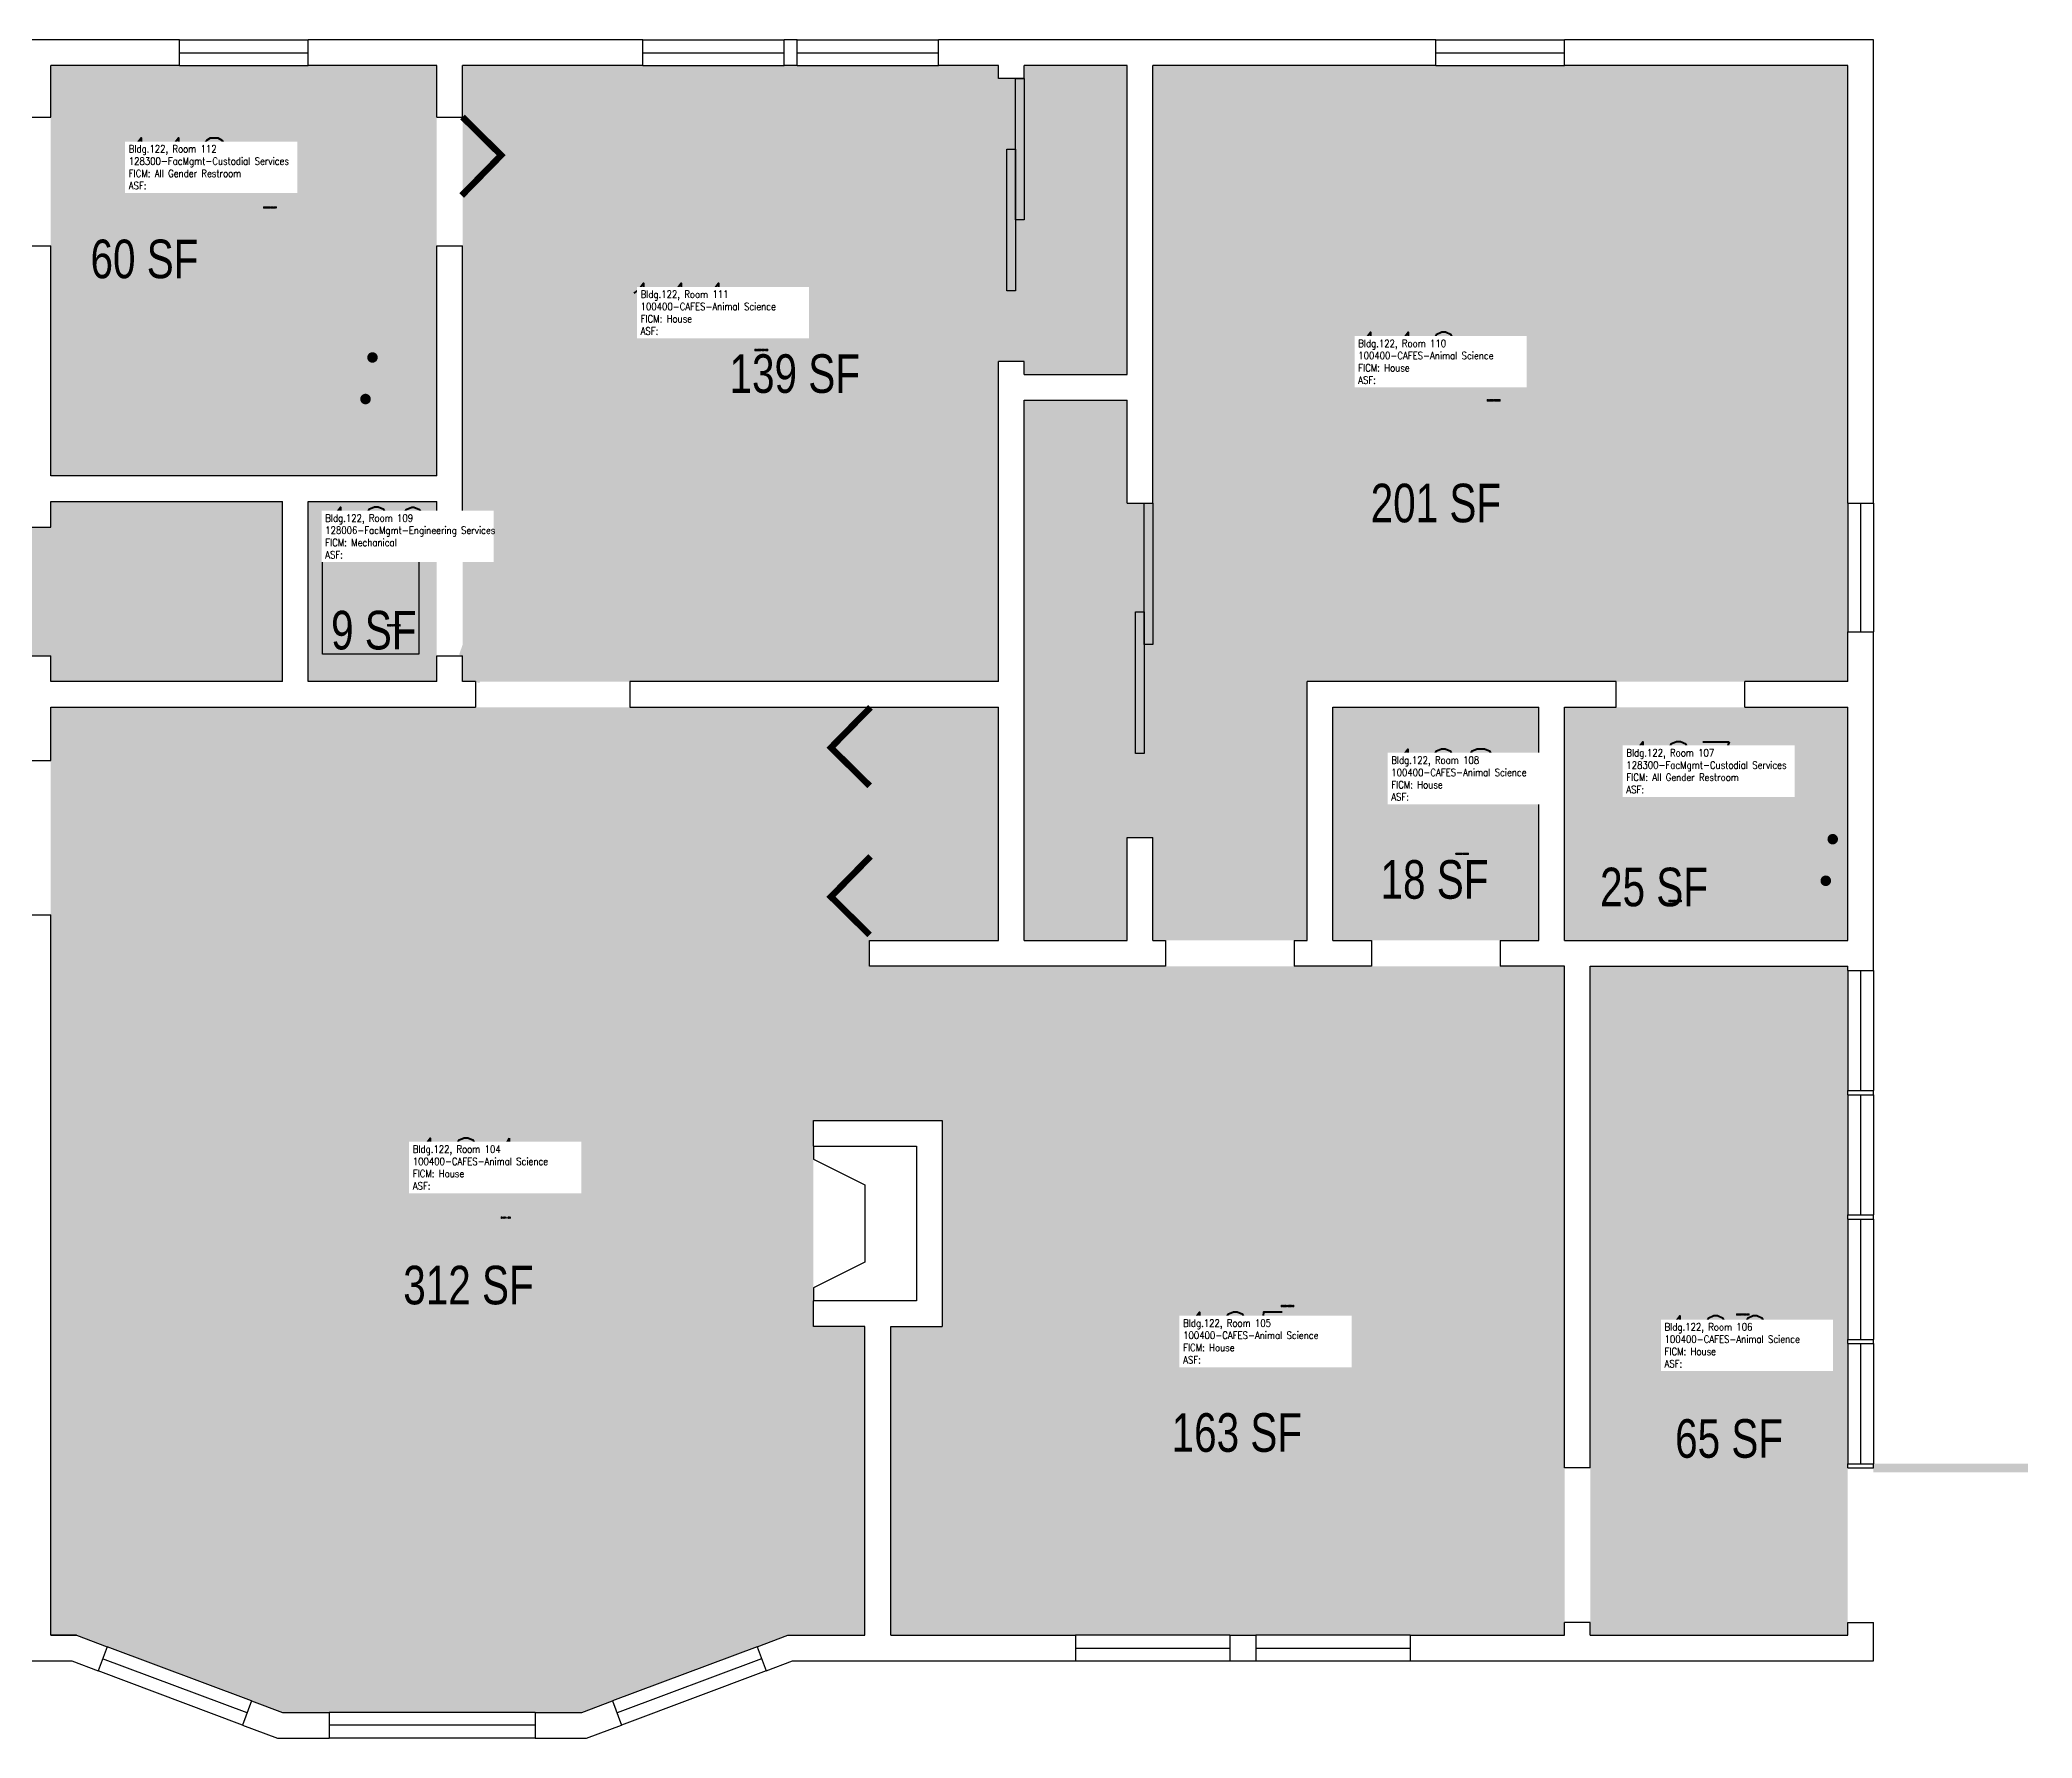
# Model space of a CAD drawing. Header units: inches. Extents: x -96 to 625, y -18 to 378.
# Drawn here: x 160.6 to 625, y -18 to 378 of the extents above; entities that cross this region are included whole.
import ezdxf
from ezdxf.enums import TextEntityAlignment as Align

# ---------------------------------------------------------------- set-up
doc = ezdxf.new("R2010")
doc.units = ezdxf.units.IN
doc.header["$LTSCALE"] = 10
doc.header["$MEASUREMENT"] = 0
doc.layers.get('0').update_dxf_attribs({"linetype": 'CONTINUOUS'})
for name, color, linetype in [('A-DOOR', 2, 'CONTINUOUS'), ('A-FLOR', 3, 'CONTINUOUS'), ('A-GLAZ', 1, 'CONTINUOUS'), ('A-GLAZ-SILL', 2, 'CONTINUOUS'), ('A-IDEN-ICON', 4, 'CONTINUOUS'), ('A-IDEN-RNUM', 7, 'CONTINUOUS'), ('A-IDEN-SNUM', 4, 'CONTINUOUS'), ('A-IDEN-VNUM', 4, 'CONTINUOUS'), ('A-WALL', 5, 'CONTINUOUS'), ('AREA-TEXT', 3, 'CONTINUOUS'), ('Rooms-Category-Color', 7, 'CONTINUOUS'), ('Rooms-College-Color', 7, 'CONTINUOUS'), ('Rooms-Department-Color', 7, 'CONTINUOUS'), ('Rooms-Division-Color', 7, 'CONTINUOUS'), ('Rooms-Information', 7, 'CONTINUOUS')]:
    doc.layers.add(name, color=color, linetype=linetype)
doc.styles.add('AREA', font='arial.ttf', dxfattribs={"width": 0.75, "height": 24})
doc.styles.add('ROOMSNUMBER', font='txt.shx', dxfattribs={"height": 0.03})
doc.styles.add('ROOMVNUMBER', font='simplex.shx', dxfattribs={"width": 0.85})

# ---------------------------------------------------------------- blocks, each defined once
blk = doc.blocks.new('CPBATH')
at = {"color": 0, "linetype": 'ByBlock', "const_width": 0.0127}
for points in [[(0.0571, 0.0168, 0.861492), (-0.0551, 0, 1)], [(0.0571, 0.0168, 0.729002), (-0.0084, -0.0042, 1)], [(-0.0551, 0, 0.726902), (0.0487, -0.0337, 1)], [(-0.0084, -0.0042, 0.609468), (0.0487, -0.0337, 1)]]:
    blk.add_lwpolyline(points, format="xyb", dxfattribs=at)
at = {"color": 0, "linetype": 'ByBlock', "const_width": 0.00637}
for points in [[(0.0544, 0.0152, 1), (0.0599, 0.0184, 1)], [(0.0459, -0.0353, 1), (0.0515, -0.0321, 1)]]:
    blk.add_lwpolyline(points, format="xyb", close=True, dxfattribs=at)

msp = doc.modelspace()

# ---------------------------------------------------------------- hatches: boundary and pattern name
at = {"layer": 'Rooms-Category-Color', "true_color": 0x728ef3}
for points in [[(157.09, 228.36), (157.09, 234.36), (163.09, 234.36), (163.09, 228.36), (217.09, 228.36), (217.09, 270.36), (163.09, 270.36), (163.09, 264.36), (157.09, 264.36), (157.09, 372), (6, 372), (6, 256.24), (33.88, 228.36)], [(259.09, 228.36), (259.09, 372), (384, 372), (384, 369), (390, 369), (390, 372), (414, 372), (414, 300), (390, 300), (390, 303), (384, 303), (384, 228.36)], [(582, 228.36), (456, 228.36), (456, 168), (420, 168), (420, 192), (414, 192), (414, 168), (390, 168), (390, 294), (414, 294), (414, 270), (420, 270), (420, 372), (582, 372)], [(384, 222.36), (163.09, 222.36), (163.09, 6), (169.09, 6), (217.09, -12), (286.91, -12), (334.91, 6), (352.91, 6), (352.91, 78), (340.91, 78), (340.91, 126), (370.91, 126), (370.91, 162), (354, 162), (354, 168), (384, 168)], [(462, 222.36), (510, 222.36), (510, 168), (462, 168)], [(358.91, 78), (358.91, 6), (516, 6), (516, 162), (370.91, 162), (370.91, 78)], [(582, 162), (522, 162), (522, 6), (582, 6)]]:
    msp.add_hatch(color=171, dxfattribs=at).paths.add_polyline_path(points)
at = {"layer": 'Rooms-Category-Color', "true_color": 0xadadad}
for points in [[(253.09, 276.36), (163.09, 276.36), (163.09, 372), (253.09, 372)], [(223.09, 270.36), (253.09, 270.36), (253.09, 228.36), (223.09, 228.36)], [(516, 222.36), (582, 222.36), (582, 168), (516, 168)]]:
    msp.add_hatch(color=253, dxfattribs=at).paths.add_polyline_path(points)
at = {"layer": 'Rooms-College-Color', "true_color": 0xadadad}
for points in [[(157.09, 228.36), (157.09, 234.36), (163.09, 234.36), (163.09, 228.36), (217.09, 228.36), (217.09, 270.36), (163.09, 270.36), (163.09, 264.36), (157.09, 264.36), (157.09, 372), (6, 372), (6, 256.24), (33.88, 228.36)], [(253.09, 276.36), (163.09, 276.36), (163.09, 372), (253.09, 372)], [(259.09, 228.36), (259.09, 372), (384, 372), (384, 369), (390, 369), (390, 372), (414, 372), (414, 300), (390, 300), (390, 303), (384, 303), (384, 228.36)], [(582, 228.36), (456, 228.36), (456, 168), (420, 168), (420, 192), (414, 192), (414, 168), (390, 168), (390, 294), (414, 294), (414, 270), (420, 270), (420, 372), (582, 372)], [(223.09, 270.36), (253.09, 270.36), (253.09, 228.36), (223.09, 228.36)], [(384, 222.36), (163.09, 222.36), (163.09, 6), (169.09, 6), (217.09, -12), (286.91, -12), (334.91, 6), (352.91, 6), (352.91, 78), (340.91, 78), (340.91, 126), (370.91, 126), (370.91, 162), (354, 162), (354, 168), (384, 168)], [(462, 222.36), (510, 222.36), (510, 168), (462, 168)], [(516, 222.36), (582, 222.36), (582, 168), (516, 168)], [(358.91, 78), (358.91, 6), (516, 6), (516, 162), (370.91, 162), (370.91, 78)], [(582, 162), (522, 162), (522, 6), (582, 6)]]:
    msp.add_hatch(color=253, dxfattribs=at).paths.add_polyline_path(points)
at = {"layer": 'Rooms-Department-Color', "true_color": 0xe3c5e1}
for points in [[(157.09, 228.36), (157.09, 234.36), (163.09, 234.36), (163.09, 228.36), (217.09, 228.36), (217.09, 270.36), (163.09, 270.36), (163.09, 264.36), (157.09, 264.36), (157.09, 372), (6, 372), (6, 256.24), (33.88, 228.36)], [(259.09, 228.36), (259.09, 372), (384, 372), (384, 369), (390, 369), (390, 372), (414, 372), (414, 300), (390, 300), (390, 303), (384, 303), (384, 228.36)], [(582, 228.36), (456, 228.36), (456, 168), (420, 168), (420, 192), (414, 192), (414, 168), (390, 168), (390, 294), (414, 294), (414, 270), (420, 270), (420, 372), (582, 372)], [(384, 222.36), (163.09, 222.36), (163.09, 6), (169.09, 6), (217.09, -12), (286.91, -12), (334.91, 6), (352.91, 6), (352.91, 78), (340.91, 78), (340.91, 126), (370.91, 126), (370.91, 162), (354, 162), (354, 168), (384, 168)], [(462, 222.36), (510, 222.36), (510, 168), (462, 168)], [(358.91, 78), (358.91, 6), (516, 6), (516, 162), (370.91, 162), (370.91, 78)], [(582, 162), (522, 162), (522, 6), (582, 6)]]:
    msp.add_hatch(color=254, dxfattribs=at).paths.add_polyline_path(points)
at = {"layer": 'Rooms-Department-Color', "true_color": 0xacacac}
for points in [[(253.09, 276.36), (163.09, 276.36), (163.09, 372), (253.09, 372)], [(223.09, 270.36), (253.09, 270.36), (253.09, 228.36), (223.09, 228.36)], [(516, 222.36), (582, 222.36), (582, 168), (516, 168)]]:
    msp.add_hatch(color=253, dxfattribs=at).paths.add_polyline_path(points)
at = {"layer": 'Rooms-Division-Color', "true_color": 0xe3c5e1}
for points in [[(157.09, 228.36), (157.09, 234.36), (163.09, 234.36), (163.09, 228.36), (217.09, 228.36), (217.09, 270.36), (163.09, 270.36), (163.09, 264.36), (157.09, 264.36), (157.09, 372), (6, 372), (6, 256.24), (33.88, 228.36)], [(259.09, 228.36), (259.09, 372), (384, 372), (384, 369), (390, 369), (390, 372), (414, 372), (414, 300), (390, 300), (390, 303), (384, 303), (384, 228.36)], [(582, 228.36), (456, 228.36), (456, 168), (420, 168), (420, 192), (414, 192), (414, 168), (390, 168), (390, 294), (414, 294), (414, 270), (420, 270), (420, 372), (582, 372)], [(384, 222.36), (163.09, 222.36), (163.09, 6), (169.09, 6), (217.09, -12), (286.91, -12), (334.91, 6), (352.91, 6), (352.91, 78), (340.91, 78), (340.91, 126), (370.91, 126), (370.91, 162), (354, 162), (354, 168), (384, 168)], [(462, 222.36), (510, 222.36), (510, 168), (462, 168)], [(358.91, 78), (358.91, 6), (516, 6), (516, 162), (370.91, 162), (370.91, 78)], [(582, 162), (522, 162), (522, 6), (582, 6)]]:
    msp.add_hatch(color=254, dxfattribs=at).paths.add_polyline_path(points)
at = {"layer": 'Rooms-Division-Color', "true_color": 0xadadad}
for points in [[(253.09, 276.36), (163.09, 276.36), (163.09, 372), (253.09, 372)], [(223.09, 270.36), (253.09, 270.36), (253.09, 228.36), (223.09, 228.36)], [(516, 222.36), (582, 222.36), (582, 168), (516, 168)]]:
    msp.add_hatch(color=253, dxfattribs=at).paths.add_polyline_path(points)

# ---------------------------------------------------------------- linework, layer by layer
at = {"layer": 'A-DOOR'}
for points in [[(390, 369), (390, 336), (388, 336), (388, 369)], [(388, 352.5), (388, 319.5), (386, 319.5), (386, 352.5)], [(420, 270), (420, 237), (418, 237), (418, 270)], [(418, 244.61), (418, 211.61), (416, 211.61), (416, 244.61)]]:
    msp.add_lwpolyline(points, close=True, dxfattribs=at)
for points in [[(259.09, 234.36, 1.67, 1.67, 0), (269.04, 262.67, 0, 0, 0.084739), (259.09, 264.36, 0, 0, 0.084739)], [(262.09, 228.36, 2, 2, 0), (274.85, 262.03, 0, 0, -0.311682), (298.09, 228.36, 0, 0, -0.311682)], [(528, 222.36, 1.67, 1.67, 0), (528, 192.36, 0, 0, 0.414214), (558, 222.36, 0, 0, -1)], [(453, 168, 1.67, 1.67, 0), (453, 198, 0, 0, 0.414214), (423, 168, 0, 0, -1)], [(501, 162, 1.67, 1.67, 0), (501, 132, 0, 0, -0.414214), (471, 162, 0, 0, 1)], [(516, 9, 2, 2, 0), (480, 9, 0, 0, -0.414214), (516, 45, 0, 0, 1)], [(588, 45, 2, 2, 0), (624, 45, 0, 0, -0.414214), (588, 9, 0, 0, 1)]]:
    msp.add_lwpolyline(points, format="xyseb", dxfattribs=at)
at = {"layer": 'A-FLOR'}
msp.add_lwpolyline([(226.45, 263.64), (248.91, 263.64), (248.91, 234.78), (226.45, 234.78)], close=True, dxfattribs=at)
msp.add_lwpolyline([(340.91, 120), (340.91, 117), (352.91, 111), (352.91, 93), (340.91, 87), (340.91, 84)], dxfattribs=at)
at = {"layer": 'A-GLAZ'}
for p, q in [((193.09, 375), (223.09, 375)), ((301.09, 375), (334.09, 375)), ((337.09, 375), (370.09, 375)), ((486, 375), (516, 375)), ((585, 270), (585, 240)), ((585, 160.99), (585, 132.99)), ((585, 131.99), (585, 103.99)), ((585, 102.99), (585, 74.99)), ((585, 73.99), (585, 45.99)), ((208.89, -12.13), (175.18, 0.51)), ((328.82, 0.51), (295.11, -12.13)), ((402, 3), (438, 3)), ((444, 3), (480, 3)), ((276, -15), (228, -15))]:
    msp.add_line(p, q, dxfattribs=at)
at = {"layer": 'A-GLAZ-SILL'}
for p, q in [((193.09, 378), (223.09, 378)), ((301.09, 378), (334.09, 378)), ((337.09, 378), (370.09, 378)), ((486, 378), (516, 378)), ((193.09, 372), (223.09, 372)), ((301.09, 372), (334.09, 372)), ((337.09, 372), (370.09, 372)), ((486, 372), (516, 372)), ((582, 270), (582, 240)), ((588, 270), (588, 240)), ((582, 160.99), (582, 132.99)), ((588, 160.99), (588, 132.99)), ((582, 131.99), (582, 103.99)), ((588, 131.99), (588, 103.99)), ((582, 102.99), (582, 74.99)), ((588, 102.99), (588, 74.99)), ((582, 73.99), (582, 45.99)), ((588, 73.99), (588, 45.99)), ((438, 6), (402, 6)), ((480, 6), (444, 6)), ((209.94, -9.32), (176.23, 3.32)), ((327.77, 3.32), (294.06, -9.32)), ((402, 0), (438, 0)), ((444, 0), (480, 0)), ((207.84, -14.94), (174.13, -2.3)), ((329.87, -2.3), (296.16, -14.94)), ((276, -12), (228, -12)), ((276, -18), (228, -18))]:
    msp.add_line(p, q, dxfattribs=at)
at = {"layer": 'A-GLAZ-SILL', "const_width": 1.5}
for points in [[(258.89, 341.69), (268.1, 351.1), (259.09, 360)], [(354.2, 222.36), (344.98, 212.96), (354, 204.06)], [(354.2, 187.59), (344.98, 178.19), (354, 169.29)]]:
    msp.add_lwpolyline(points, dxfattribs=at)
at = {"layer": 'A-WALL'}
for p, q in [((193.09, 378), (0, 378)), ((193.09, 372), (193.09, 378)), ((223.09, 372), (223.09, 378)), ((301.09, 378), (223.09, 378)), ((301.09, 372), (301.09, 378)), ((334.09, 372), (334.09, 378)), ((337.09, 378), (334.09, 378)), ((337.09, 372), (337.09, 378)), ((370.09, 372), (370.09, 378)), ((486, 378), (370.09, 378)), ((486, 372), (486, 378)), ((588, 378), (516, 378)), ((516, 372), (516, 378)), ((588, 270), (588, 378)), ((163.09, 360), (163.09, 372)), ((193.09, 372), (163.09, 372)), ((253.09, 372), (223.09, 372)), ((253.09, 360), (253.09, 372)), ((259.09, 360), (259.09, 372)), ((301.09, 372), (259.09, 372)), ((337.09, 372), (334.09, 372)), ((384, 372), (370.09, 372)), ((384, 369), (384, 372)), ((414, 372), (390, 372)), ((390, 369), (390, 372)), ((414, 300), (414, 372)), ((420, 270), (420, 372)), ((486, 372), (420, 372)), ((582, 372), (516, 372)), ((582, 270), (582, 372)), ((390, 369), (384, 369)), ((157.09, 360), (163.09, 360)), ((253.09, 360), (259.09, 360)), ((157.09, 330), (163.09, 330)), ((163.09, 276.36), (163.09, 330)), ((253.09, 330), (259.09, 330)), ((253.09, 276.36), (253.09, 330)), ((259.09, 264.36), (259.09, 330)), ((384, 228.36), (384, 303)), ((390, 303), (384, 303)), ((390, 300), (390, 303)), ((390, 300), (414, 300)), ((390, 168), (390, 294)), ((390, 294), (414, 294)), ((414, 270), (414, 294)), ((253.09, 276.36), (163.09, 276.36)), ((163.09, 270.36), (217.09, 270.36)), ((163.09, 264.36), (163.09, 270.36)), ((217.09, 228.36), (217.09, 270.36)), ((223.09, 228.36), (223.09, 270.36)), ((223.09, 270.36), (253.09, 270.36)), ((253.09, 264.36), (253.09, 270.36)), ((414, 270), (420, 270)), ((582, 270), (588, 270)), ((157.09, 264.36), (163.09, 264.36)), ((253.09, 264.36), (259.09, 264.36)), ((582, 228.36), (582, 240)), ((582, 240), (588, 240)), ((588, 160.99), (588, 240)), ((157.09, 234.36), (163.09, 234.36)), ((163.09, 228.36), (163.09, 234.36)), ((253.09, 228.36), (253.09, 234.36)), ((253.09, 234.36), (259.09, 234.36)), ((259.09, 228.36), (259.09, 234.36)), ((217.09, 228.36), (163.09, 228.36)), ((253.09, 228.36), (223.09, 228.36)), ((262.09, 228.36), (259.09, 228.36)), ((262.09, 228.36), (262.09, 222.36)), ((384, 228.36), (298.09, 228.36)), ((298.09, 228.36), (298.09, 222.36)), ((456, 168), (456, 228.36)), ((528, 228.36), (456, 228.36)), ((528, 222.36), (528, 228.36)), ((582, 228.36), (558, 228.36)), ((558, 222.36), (558, 228.36)), ((163.09, 222.36), (262.09, 222.36)), ((163.09, 210), (163.09, 222.36)), ((298.09, 222.36), (384, 222.36)), ((384, 168), (384, 222.36)), ((462, 168), (462, 222.36)), ((462, 222.36), (510, 222.36)), ((510, 168), (510, 222.36)), ((516, 168), (516, 222.36)), ((516, 222.36), (528, 222.36)), ((558, 222.36), (582, 222.36)), ((582, 168), (582, 222.36)), ((157.09, 210), (163.09, 210)), ((414, 168), (414, 192)), ((414, 192), (420, 192)), ((420, 168), (420, 192)), ((157.09, 174), (163.09, 174)), ((163.09, 114), (163.09, 174)), ((354, 168), (384, 168)), ((390, 168), (414, 168)), ((420, 168), (423, 168)), ((423, 168), (423, 162)), ((453, 168), (453, 162)), ((453, 168), (456, 168)), ((462, 168), (471, 168)), ((471, 168), (471, 162)), ((501, 168), (501, 162)), ((501, 168), (510, 168)), ((516, 168), (582, 168)), ((423, 162), (354, 162)), ((471, 162), (453, 162)), ((516, 162), (501, 162)), ((516, 45), (516, 162)), ((522, 162), (582, 162)), ((522, 45), (522, 162)), ((582, 160.99), (582, 162)), ((582, 160.99), (588, 160.99)), ((582, 132.99), (588, 132.99)), ((582, 131.99), (582, 132.99)), ((582, 131.99), (588, 131.99)), ((588, 131.99), (588, 132.99)), ((340.91, 126), (370.91, 126)), ((340.91, 120), (340.91, 126)), ((370.91, 126), (370.91, 78)), ((340.91, 120), (364.91, 120)), ((364.91, 120), (364.91, 84)), ((163.09, 6), (163.09, 114)), ((582, 103.99), (588, 103.99)), ((582, 102.99), (582, 103.99)), ((582, 102.99), (588, 102.99)), ((588, 102.99), (588, 103.99)), ((364.91, 84), (340.91, 84)), ((340.91, 78), (340.91, 84)), ((352.91, 78), (340.91, 78)), ((352.91, 6), (352.91, 78)), ((358.91, 6), (358.91, 78)), ((358.91, 78), (370.91, 78)), ((582, 74.99), (588, 74.99)), ((582, 73.99), (582, 74.99)), ((588, 73.99), (588, 74.99)), ((582, 73.99), (588, 73.99)), ((522, 45), (516, 45)), ((582, 45), (582, 45.99)), ((582, 45.99), (588, 45.99)), ((582, 45), (588, 45)), ((588, 45), (588, 45.99)), ((169.09, 6), (163.09, 6)), ((163.09, 6), (169.09, 6)), ((169.09, 6), (176.23, 3.32)), ((327.77, 3.32), (334.91, 6)), ((334.91, 6), (352.91, 6)), ((358.91, 6), (402, 6)), ((402, 6), (402, 0)), ((438, 6), (438, 0)), ((438, 6), (444, 6)), ((444, 6), (444, 0)), ((480, 6), (480, 0)), ((480, 6), (516, 6)), ((516, 6), (516, 9)), ((522, 9), (516, 9)), ((522, 6), (522, 9)), ((522, 6), (582, 6)), ((582, 6), (582, 9)), ((582, 9), (588, 9)), ((588, 0), (588, 9)), ((0, 0), (168, 0)), ((176.23, 3.32), (174.13, -2.3)), ((327.77, 3.32), (329.87, -2.3)), ((336, 0), (402, 0)), ((438, 0), (444, 0)), ((480, 0), (588, 0)), ((209.94, -9.32), (207.84, -14.94)), ((209.94, -9.32), (217.09, -12)), ((217.09, -12), (228, -12)), ((228, -12), (228, -18)), ((276, -12), (276, -18)), ((276, -12), (286.91, -12)), ((286.91, -12), (294.06, -9.32)), ((294.06, -9.32), (296.16, -14.94))]:
    msp.add_line(p, q, dxfattribs=at)
for points in [[(354, 162), (354, 168)], [(168, 0), (174.13, -2.3)], [(329.87, -2.3), (336, 0)], [(207.84, -14.94), (216, -18), (228, -18)], [(276, -18), (288, -18), (296.16, -14.94)]]:
    msp.add_lwpolyline(points, dxfattribs=at)

# ---------------------------------------------------------------- block references
at = {"layer": 'A-IDEN-ICON', "xscale": 192, "yscale": 192, "zscale": 192, "rotation": 8.337633264175721e-10}
for p in [(227.13, 300.71), (567.54, 188.39)]:
    msp.add_blockref('CPBATH', p, dxfattribs=at)

# ---------------------------------------------------------------- texts
at = {"layer": 'A-IDEN-RNUM', "style": 'ROOMSNUMBER'}
for s, p in [('0112-00', (212.66, 338.74)), ('0111-00', (327.21, 305.5)), ('0110-00', (497.93, 293.76)), ('0109-00', (241.53, 241.31)), ('0108-00', (490.55, 188.01)), ('0107-00', (540.23, 177.03)), ('0104-00', (268.04, 103.2)), ('0105-00', (449.87, 82.58)), ('0106-00', (556.03, 80.62))]:
    msp.add_text(s, height=0.36, dxfattribs=at).set_placement(p)
at = {"layer": 'A-IDEN-SNUM', "style": 'ROOMSNUMBER'}
for s, p in [('1220011200', (212.66, 338.74)), ('1220011100', (327.21, 305.5)), ('1220011000', (497.93, 293.76)), ('1220010900', (241.53, 241.31)), ('1220010800', (490.55, 188.01)), ('1220010700', (540.23, 177.03)), ('1220010400', (259.89, 115.92)), ('1220010500', (449.87, 82.58)), ('1220010600', (556.03, 80.62))]:
    msp.add_text(s, height=0.36, dxfattribs=at).set_placement(p)
at = {"layer": 'A-IDEN-VNUM', "style": 'ROOMVNUMBER', "width": 0.85}
for s, p in [('112', (192.46, 349.15)), ('111', (309.59, 315.25)), ('110', (479.07, 303.8)), ('109', (238.99, 263.07)), ('107', (542.55, 208.33)), ('108', (487.75, 206.61)), ('104', (259.89, 115.92)), ('105', (439.22, 75.36)), ('106', (551.21, 74.46))]:
    msp.add_text(s, height=12, dxfattribs=at).set_placement(p, align=Align.MIDDLE_CENTER)
at = {"layer": 'AREA-TEXT', "style": 'AREA', "width": 0.75}
for s, p in [('60 SF', (184.95, 326.92)), ('139 SF', (336.54, 300.18)), ('201 SF', (486, 270)), ('9 SF', (238.41, 240.36)), ('18 SF', (485.68, 182.23)), ('25 SF', (536.85, 180.47)), ('312 SF', (260.48, 87.65)), ('163 SF', (439.6, 53.27)), ('65 SF', (554.35, 51.88))]:
    msp.add_text(s, height=9, dxfattribs=at).set_placement(p, align=Align.MIDDLE_CENTER)

# ---------------------------------------------------------------- next in the draw order: texts
at = {"layer": 'Rooms-Information', "char_height": 1.7143, "width": 38.4, "attachment_point": 7, "style": 'ROOMVNUMBER', "bg_fill": 3, "box_fill_scale": 1.5, "bg_fill_color": 256, "bg_fill_true_color": 13158600, "bg_fill_transparency": 0}
for s, insert in [('Bldg.122, Room 112^M^J128300-FacMgmt-Custodial Services^M^JFICM: All Gender Restroom^M^JASF: ', (181.29, 343.15)), ('Bldg.122, Room 111^M^J100400-CAFES-Animal Science^M^JFICM: House^M^JASF: ', (300.61, 309.25)), ('Bldg.122, Room 110^M^J100400-CAFES-Animal Science^M^JFICM: House^M^JASF: ', (467.9, 297.8)), ('Bldg.122, Room 109^M^J128006-FacMgmt-Engineering Services^M^JFICM: Mechanical^M^JASF: ', (227.09, 257.07)), ('Bldg.122, Room 108^M^J100400-CAFES-Animal Science^M^JFICM: House^M^JASF: ', (475.6, 200.61)), ('Bldg.122, Room 107^M^J128300-FacMgmt-Custodial Services^M^JFICM: All Gender Restroom^M^JASF: ', (530.4, 202.33)), ('Bldg.122, Room 104^M^J100400-CAFES-Animal Science^M^JFICM: House^M^JASF: ', (247.5, 109.92)), ('Bldg.122, Room 105^M^J100400-CAFES-Animal Science^M^JFICM: House^M^JASF: ', (427.08, 69.36)), ('Bldg.122, Room 106^M^J100400-CAFES-Animal Science^M^JFICM: House^M^JASF: ', (539.31, 68.46))]:
    msp.add_mtext(s, dxfattribs=dict(at, insert=insert))

doc.saveas('drawing.dxf')
